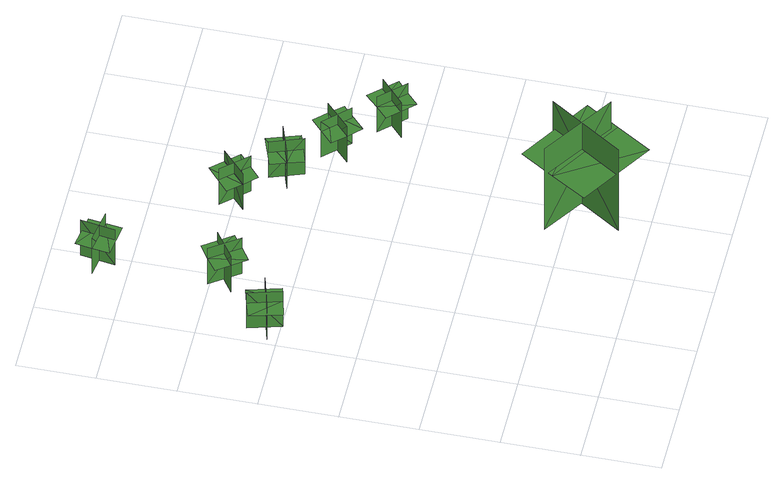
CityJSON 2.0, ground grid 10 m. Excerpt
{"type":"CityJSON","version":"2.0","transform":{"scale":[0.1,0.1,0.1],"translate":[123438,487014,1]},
"CityObjects":{
"tree1":{"type":"SolitaryVegetationObject","geometry":[{"type":"MultiSurface","lod":"1","boundaries":[[[0,1,2]],[[0,2,3]],[[4,5,6]],[[4,6,7]],[[8,9,10]],[[8,10,11]],[[8,11,12]],[[8,12,13]]]}]},
"tree2":{"type":"SolitaryVegetationObject","geometry":[{"type":"MultiSurface","lod":"1","boundaries":[[[14,15,16]],[[14,16,17]],[[18,19,20]],[[18,20,21]],[[22,23,24]],[[22,24,25]],[[22,25,26]],[[22,26,27]]]}]},
"tree3":{"type":"SolitaryVegetationObject","geometry":[{"type":"MultiSurface","lod":"1","boundaries":[[[28,29,30]],[[28,30,31]],[[32,33,34]],[[32,34,35]],[[36,37,38]],[[36,38,39]],[[36,39,40]],[[36,40,41]]]}]},
"tree4":{"type":"SolitaryVegetationObject","geometry":[{"type":"MultiSurface","lod":"1","boundaries":[[[42,43,44]],[[42,44,45]],[[46,47,48]],[[46,48,49]],[[50,51,52]],[[50,52,53]],[[50,53,54]],[[50,54,55]]]}]},
"tree5":{"type":"SolitaryVegetationObject","geometry":[{"type":"MultiSurface","lod":"1","boundaries":[[[56,57,58]],[[56,58,59]],[[60,61,62]],[[60,62,63]],[[64,65,66]],[[64,66,67]],[[64,67,68]],[[64,68,69]]]}]},
"tree6":{"type":"SolitaryVegetationObject","geometry":[{"type":"MultiSurface","lod":"1","boundaries":[[[70,71,72]],[[70,72,73]],[[74,75,76]],[[74,76,77]],[[78,79,80]],[[78,80,81]],[[78,81,82]],[[78,82,83]]]}]},
"tree7":{"type":"SolitaryVegetationObject","geometry":[{"type":"MultiSurface","lod":"1","boundaries":[[[84,85,86]],[[84,86,87]],[[88,89,90]],[[88,90,91]],[[92,93,94]],[[92,94,95]],[[92,95,96]],[[92,96,97]]]}]},
"tree8":{"type":"SolitaryVegetationObject","geometry":[{"type":"MultiSurface","lod":"1","boundaries":[[[98,99,100]],[[98,100,101]],[[102,103,104]],[[102,104,105]],[[106,107,108]],[[106,108,109]],[[106,109,110]],[[106,110,111]]]}]}
},
"vertices":[
[8,413,2],[51,425,2],[51,425,63],[8,413,63],[34,399,2],[22,441,2],[22,441,63],[34,399,63],[34,399,46],[55,404,46],[43,447,46],[22,441,46],[1,435,46],[12,393,46],
[107,496,8],[71,471,8],[71,471,70],[107,496,70],[78,502,8],[104,465,8],[104,465,70],[78,502,70],[78,502,53],[60,489,53],[86,453,53],[104,465,53],[122,478,53],[96,514,53],
[89,619,4],[96,663,4],[96,663,65],[89,619,65],[113,636,4],[69,643,4],[69,643,65],[113,636,65],[113,636,48],[116,658,48],[72,665,48],[69,643,48],[66,621,48],[110,614,48],
[252,123,11],[346,61,11],[346,61,152],[252,123,152],[270,35,11],[332,130,11],[332,130,152],[270,35,152],[253,113,106],[225,68,106],[321,8,106],[349,53,106],[377,97,106],[281,157,106],
[212,517,7],[242,484,7],[242,484,69],[212,517,69],[210,487,7],[243,517,7],[243,517,69],[210,487,69],[210,487,51],[225,471,51],[258,500,51],[243,517,51],[228,533,51],[195,504,51],
[270,469,6],[285,427,6],[285,427,68],[270,469,68],[257,443,6],[299,457,6],[299,457,68],[257,443,68],[257,443,50],[264,422,50],[306,436,50],[299,457,50],[292,478,50],[250,463,50],
[342,381,12],[311,413,12],[311,413,74],[342,381,74],[343,411,12],[310,380,12],[310,380,74],[343,411,74],[343,411,57],[328,427,57],[295,397,57],[310,380,57],[326,364,57],[358,394,57],
[397,355,12],[364,325,12],[364,325,73],[397,355,73],[367,356,12],[397,324,12],[397,324,73],[367,356,73],[367,356,56],[351,341,56],[381,309,56],[397,324,56],[414,339,56],[383,372,56]
]}
